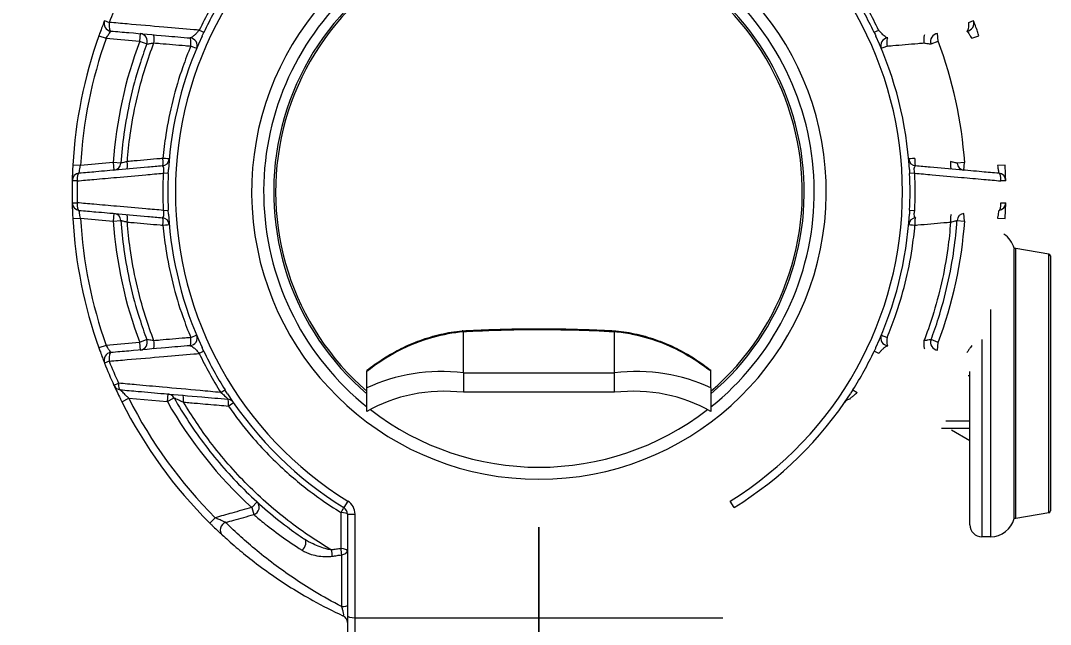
# Model space of a CAD drawing. Header units: millimetres. Extents: x -20146070 to 165023, y -3349561 to 35447.
# Drawn here: x 7028.4 to 7096.7, y -16956.2 to -16916.1 of the extents above; entities that cross this region are included whole.
import ezdxf
from ezdxf import colors
from ezdxf.entities.mleader import LeaderData, LeaderLine
from ezdxf.math import Vec2, Vec3

# ---------------------------------------------------------------- set-up
doc = ezdxf.new("R2010")
doc.units = ezdxf.units.MM
doc.header["$LTSCALE"] = 50
doc.linetypes.add('CONTINOUS', pattern=[0])
for name, color, linetype in [('ASPL- FM200-DEVICES', 8, 'Continuous'), ('M_FIREALAM-_E-', 10, 'Continuous'), ('M_NOVEC Cylinder', 1, 'Continuous')]:
    doc.layers.add(name, color=color, linetype=linetype)
doc.styles.add('RomanS', font='romans__.ttf', dxfattribs={"width": 0.75, "height": 40})

# ---------------------------------------------------------------- blocks, each defined once
blk = doc.blocks.new('180')
at = {"layer": 'ASPL- FM200-DEVICES', "color": 1, "lineweight": 5}
for p, q in [((-38660.78, -130241.51), (-38660.78, -130226.7)), ((-38660.78, -130226.7), (-38660.78, -130241.51)), ((-38638.84, -130226.7), (-38638.84, -130241.51)), ((-38637.92, -130241.73), (-38637.92, -130227.11)), ((-38660.78, -130241.51), (-38682.72, -130241.51)), ((-38660.78, -130252.32), (-38660.78, -130241.51)), ((-38638.84, -130241.51), (-38660.78, -130241.51)), ((-38660.78, -130241.51), (-38660.78, -130252.32)), ((-38638.84, -130241.51), (-38638.84, -130253.87)), ((-38637.92, -130253.87), (-38637.92, -130241.73)), ((-38714.68, -130251.18), (-38714.68, -130278.26)), ((-38713.63, -130251.18), (-38714.68, -130251.18)), ((-38713.63, -130274.7), (-38713.63, -130251.18)), ((-38712.2, -130252.6), (-38712.2, -130270.89)), ((-38622.16, -130253.44), (-38621.52, -130252.79)), ((-38721.8, -130284.66), (-38721.8, -130254.26)), ((-38721.61, -130254.04), (-38717.69, -130253.35)), ((-38721.61, -130254.04), (-38721.61, -130284.88)), ((-38717.69, -130253.35), (-38717.69, -130285.57)), ((-38717.69, -130253.35), (-38717.46, -130253.35)), ((-38717.46, -130253.35), (-38717.46, -130285.57)), ((-38637.92, -130253.87), (-38638.84, -130253.87)), ((-38626.52, -130254.66), (-38626.76, -130253.81)), ((-38684.07, -130254.65), (-38683.59, -130255.43)), ((-38637.97, -130255.43), (-38637.49, -130254.65)), ((-38627.14, -130255.33), (-38626.52, -130254.66)), ((-38709.98, -130263.91), (-38712.2, -130262.63)), ((-38712.2, -130264.07), (-38708.8, -130264.07)), ((-38712.2, -130264.97), (-38709.31, -130264.97)), ((-38681.3, -130268.93), (-38681.3, -130266.1)), ((-38640.25, -130266.1), (-38640.25, -130268.93)), ((-38616.44, -130267.29), (-38617.24, -130267.74)), ((-38616.52, -130268.2), (-38616.44, -130267.29)), ((-38611.83, -130267.69), (-38616.44, -130267.29)), ((-38611.01, -130267.28), (-38611.83, -130267.69)), ((-38698.24, -130268.7), (-38698.75, -130268.38)), ((-38681.3, -130268.93), (-38681.3, -130270.92)), ((-38669.78, -130268.4), (-38669.78, -130270.72)), ((-38669.74, -130268.4), (-38651.82, -130268.4)), ((-38651.77, -130270.72), (-38651.77, -130268.4)), ((-38640.25, -130268.93), (-38640.25, -130270.92)), ((-38622.81, -130268.38), (-38623.32, -130268.7)), ((-38712.2, -130270.36), (-38711.98, -130270.36)), ((-38610.08, -130269.23), (-38610.63, -130269.48)), ((-38651.77, -130270.72), (-38669.78, -130270.72)), ((-38669.78, -130270.72), (-38669.78, -130275.64)), ((-38651.77, -130270.72), (-38651.77, -130275.64)), ((-38609.51, -130272.11), (-38608.95, -130271.89)), ((-38708.33, -130273.44), (-38708.41, -130274.35)), ((-38701.31, -130273.03), (-38700.76, -130273.29)), ((-38620.79, -130273.29), (-38620.25, -130273.03)), ((-38613.14, -130274.35), (-38613.22, -130273.44)), ((-38613.14, -130274.35), (-38609.13, -130274)), ((-38609.13, -130274), (-38608.27, -130273.7)), ((-38708.41, -130274.35), (-38707.56, -130274.68)), ((-38614, -130274.68), (-38613.14, -130274.35)), ((-38721.61, -130284.88), (-38717.69, -130285.57)), ((-38717.69, -130285.57), (-38717.46, -130285.57)), ((-38710.65, -130288.89), (-38711.57, -130288.83)), ((-38711.57, -130288.83), (-38711.49, -130289.74)), ((-38609.99, -130288.83), (-38610.9, -130288.89)), ((-38610.07, -130289.74), (-38609.99, -130288.83)), ((-38606.07, -130289.17), (-38609.99, -130288.83)), ((-38715.48, -130289.17), (-38716.39, -130289.12)), ((-38705, -130290.13), (-38705.61, -130290.1)), ((-38615.95, -130290.1), (-38616.55, -130290.13)), ((-38605.16, -130289.12), (-38606.07, -130289.17)), ((-38715.87, -130291), (-38716.47, -130290.99)), ((-38605.09, -130290.99), (-38605.69, -130291)), ((-38716.47, -130293.64), (-38715.87, -130293.62)), ((-38605.69, -130293.62), (-38605.09, -130293.64)), ((-38711.49, -130294.89), (-38711.57, -130295.8)), ((-38705.61, -130294.53), (-38705, -130294.5)), ((-38616.55, -130294.5), (-38615.95, -130294.53)), ((-38609.99, -130295.8), (-38610.07, -130294.89)), ((-38716.39, -130295.51), (-38715.48, -130295.46)), ((-38711.57, -130295.8), (-38710.65, -130295.74)), ((-38610.9, -130295.74), (-38609.99, -130295.8)), ((-38609.99, -130295.8), (-38606.07, -130295.46)), ((-38606.07, -130295.46), (-38605.16, -130295.51)), ((-38712.42, -130310.63), (-38713.28, -130310.93)), ((-38707.56, -130309.95), (-38708.41, -130310.28)), ((-38708.41, -130310.28), (-38708.33, -130311.19)), ((-38613.14, -130310.28), (-38614, -130309.95)), ((-38613.22, -130311.19), (-38613.14, -130310.28)), ((-38609.13, -130310.63), (-38613.14, -130310.28)), ((-38608.27, -130310.93), (-38609.13, -130310.63)), ((-38700.76, -130311.34), (-38701.31, -130311.6)), ((-38620.25, -130311.6), (-38620.79, -130311.34)), ((-38712.05, -130312.52), (-38712.61, -130312.74)), ((-38608.95, -130312.74), (-38609.51, -130312.52))]:
    blk.add_line(p, q, dxfattribs=at)
for radius in [229.34, 229.02, 228.54]:
    blk.add_circle((-38660.78, -130292.31), radius, dxfattribs=at)
for centre, radius, start, end in [((-38637.01, -130240.92), 0.914, 180, 245.1794), ((-38714.68, -130254.03), 2.86, 90, 166.1135), ((-38713.63, -130252.6), 1.43, 0, 90), ((-38660.78, -130292.31), 55.71, 26.7, 45.1906), ((-38721.57, -130254.26), 0.229, 100, 180), ((-38637.01, -130253.87), 1.83, 180, 238.27), ((-38637.01, -130253.87), 0.914, 180, 238.27), ((-38660.78, -130292.31), 54.79, 26.7, 45.1906), ((-38660.78, -130292.31), 43.37, 121.73, 238.27), ((-38660.78, -130292.31), 44.28, 121.73, 147.0328), ((-38660.78, -130292.31), 43.37, 301.73, 58.27), ((-38660.78, -130292.31), 44.28, 32.9672, 58.27), ((-38660.78, -130292.31), 50.91, 29.4422, 47.7073), ((-38660.78, -130292.31), 34.28, 282.0247, 257.9753), ((-38660.78, -130292.31), 32.85, 52.2553, 127.7447), ((-38660.78, -130292.31), 32.85, 128.6599, 225.9208), ((-38660.78, -130292.31), 32.85, 314.0792, 51.3401), ((-38697.99, -130266.67), 0.914, 275, 325.4259), ((-38623.57, -130266.67), 0.914, 214.5741, 265), ((-38616.44, -130267.29), 0.914, 209.4422, 265), ((-38660.78, -130292.31), 44.28, 147.7717, 154.554), ((-38660.78, -130292.31), 31.65, 130.4192, 251.3187), ((-38660.78, -130292.31), 31.42, 130.7751, 255.0656), ((-38660.78, -130292.31), 31.42, 283.1366, 49.2249), ((-38660.78, -130292.31), 31.65, 285.8537, 49.5808), ((-38660.78, -130292.31), 44.28, 25.446, 32.2283), ((-38660.78, -130292.31), 44.88, 25.446, 32.2283), ((-38610.91, -130269.61), 0.914, 24.4789, 85), ((-38660.78, -130292.31), 55.11, 21.5076, 24.4789), ((-38660.78, -130292.31), 55.71, 21.5076, 24.4789), ((-38609.8, -130272.23), 0.914, 275, 21.5076), ((-38708.41, -130274.35), 0.914, 339.3409, 85), ((-38660.78, -130292.31), 44.28, 155.2153, 176.5534), ((-38702.47, -130274.87), 0.914, 337.2998, 85), ((-38660.78, -130292.31), 44.28, 3.4466, 24.7847), ((-38619.08, -130274.87), 0.914, 95, 202.7002), ((-38613.14, -130274.35), 0.914, 95, 200.6591), ((-38660.78, -130292.31), 54.79, 3.29, 19.5233), ((-38660.78, -130292.31), 55.71, 3.29, 19.5233), ((-38660.78, -130292.31), 50.91, 159.3409, 176.0724), ((-38660.78, -130292.31), 50.91, 3.9276, 20.6591), ((-38721.57, -130284.66), 0.229, 180, 260), ((-38714.68, -130284.89), 2.86, 193.8865, 236.5847), ((-38705.8, -130288.32), 0.914, 275, 354.9327), ((-38615.76, -130288.32), 0.914, 185.0673, 265), ((-38711.57, -130288.83), 0.914, 275, 356.0724), ((-38660.78, -130292.31), 44.88, 177.1699, 182.8301), ((-38660.78, -130292.31), 44.88, 357.1699, 2.8301), ((-38609.99, -130288.83), 0.914, 183.9276, 265), ((-38715.56, -130291.01), 0.914, 95, 178.6377), ((-38660.78, -130292.31), 44.28, 177.1699, 182.8301), ((-38660.78, -130292.31), 44.28, 357.1699, 2.8301), ((-38606, -130291.01), 0.914, 1.3623, 85), ((-38660.78, -130292.31), 55.11, 358.6377, 1.3623), ((-38660.78, -130292.31), 55.71, 358.6377, 1.3623), ((-38715.56, -130293.62), 0.914, 181.3623, 265), ((-38606, -130293.62), 0.914, 275, 358.6377), ((-38711.57, -130295.8), 0.914, 3.9276, 85), ((-38660.78, -130292.31), 44.28, 183.4466, 204.7847), ((-38660.78, -130292.31), 44.28, 335.2153, 356.5534), ((-38609.99, -130295.8), 0.914, 95, 176.0724), ((-38660.78, -130292.31), 50.91, 183.9276, 200.6591), ((-38705.8, -130296.31), 0.914, 5.0673, 85), ((-38615.76, -130296.31), 0.914, 95, 174.9327), ((-38660.78, -130292.31), 50.91, 339.3409, 356.0724), ((-38660.78, -130292.31), 54.79, 340.4767, 356.71), ((-38660.78, -130292.31), 55.71, 340.4767, 356.71), ((-38702.47, -130309.76), 0.914, 275, 22.7002), ((-38619.08, -130309.76), 0.914, 157.2998, 265), ((-38708.41, -130310.28), 0.914, 275, 20.6591), ((-38613.14, -130310.28), 0.914, 159.3409, 265), ((-38711.76, -130312.4), 0.914, 95, 201.5076), ((-38660.78, -130292.31), 44.88, 205.446, 212.2283), ((-38660.78, -130292.31), 44.28, 205.446, 212.2283), ((-38660.78, -130292.31), 44.28, 327.7717, 334.554), ((-38660.78, -130292.31), 44.88, 327.7717, 334.554), ((-38609.8, -130312.4), 0.914, 338.4924, 85), ((-38660.78, -130292.31), 55.11, 335.5211, 338.4924)]:
    blk.add_arc(centre, radius, start, end, dxfattribs=at)
for centre, major_axis, ratio, start_param, end_param in [((-38638.84, -130241.73), (0.914, 0), 0.237088, 0, 1.570796), ((-38637.01, -130242.95), (-0.914, 0), 0.120855, 4.9525, 6.283185), ((-38637.01, -130249.5), (-0.914, 0), 0.558658, 4.967973, 6.283185), ((-38637.01, -130249.5), (-0.914, 0), 0.275099, 0, 1.402869), ((-38637.01, -130249.5), (-0.131, 0.905), 0.210615, 0.962931, 1.81783), ((-38635.88, -130249.34), (-0.13, 0.905), 0.210979, 0.961696, 1.82156), ((-38632.3, -130250.12), (-0.511, -0.758), 0.599993, 4.331925, 6.283185), ((-38623.64, -130252.03), (0.62, 0.672), 0.946472, 4.183078, 6.283185), ((-38637.01, -130253.87), (-0.914, 0), 0.205116, 0, 1.399902), ((-38637.01, -130253.87), (-0.481, -0.778), 0.039724, 4.976816, 6.283185), ((-38626.52, -130254.66), (-0.615, -0.676), 0.950802, 4.17362, 6.283185), ((-38668.91, -130248.53), (16.46, 14.19), 0.855741, 3.426491, 4.034529), ((-38652.64, -130248.53), (16.46, -14.19), 0.855741, 5.390249, 5.998287), ((-38623.57, -130266.67), (-0.753, -0.519), 0.013723, 4.91427, 6.283185), ((-38623.57, -130266.67), (-0.08, -0.911), 0.164256, 4.830039, 6.283185), ((-38618.22, -130267.13), (-0.08, -0.911), 0.16447, 4.827555, 6.283185), ((-38668.91, -130248.53), (18.39, 15.85), 0.855741, 3.504183, 4.038993), ((-38668.91, -130248.66), (20.45, 0), 0.965926, 4.669897, 4.672192), ((-38652.64, -130248.66), (20.45, 0), 0.965926, 4.752586, 4.754881), ((-38652.64, -130248.53), (18.39, -15.85), 0.855741, 5.385785, 5.920595), ((-38610.91, -130269.61), (0.08, 0.911), 0.30205, 4.881503, 6.283185), ((-38609.8, -130272.23), (0.08, -0.911), 0.329482, 0, 1.668132), ((-38706.87, -130274.49), (0.08, 0.911), 0.178581, 4.661848, 6.283185), ((-38702.47, -130274.87), (0.08, 0.911), 0.178444, 4.663458, 6.283185), ((-38619.08, -130274.87), (-0.08, 0.911), 0.178444, 0, 1.619728), ((-38614.69, -130274.49), (-0.08, 0.911), 0.178581, 0, 1.621337), ((-38702.47, -130274.87), (0.843, -0.353), 0.007725, 0, 1.385066), ((-38619.08, -130274.87), (-0.843, -0.353), 0.007725, 4.898119, 6.283186), ((-38710.04, -130288.69), (0.08, -0.911), 0.171944, 0, 1.543141), ((-38705.8, -130288.32), (0.08, -0.911), 0.171834, 0, 1.541848), ((-38705.8, -130288.32), (0.911, -0.081), 0.00155, 6.283185, 7.678911), ((-38615.76, -130288.32), (-0.911, -0.081), 0.00155, 4.887459, 6.283185), ((-38615.76, -130288.32), (-0.08, -0.911), 0.171834, 4.741337, 6.283185), ((-38611.51, -130288.69), (-0.08, -0.911), 0.171944, 4.740044, 6.283185), ((-38715.56, -130291.01), (-0.08, 0.911), 0.340158, 0, 1.532886), ((-38606, -130291.01), (0.08, 0.911), 0.340158, 4.750299, 6.283185), ((-38715.56, -130293.62), (-0.08, -0.911), 0.340158, 4.750299, 6.283185), ((-38606, -130293.62), (0.08, -0.911), 0.340158, 0, 1.532886), ((-38710.04, -130295.93), (0.08, 0.911), 0.171944, 4.740044, 6.283185), ((-38705.8, -130296.31), (0.08, 0.911), 0.171834, 4.741337, 6.283185), ((-38705.8, -130296.31), (0.911, 0.081), 0.00155, 4.887459, 6.283185), ((-38615.76, -130296.31), (-0.911, 0.081), 0.00155, 6.283185, 7.678911), ((-38615.76, -130296.31), (-0.08, 0.911), 0.171834, 0, 1.541848), ((-38611.51, -130295.93), (-0.08, 0.911), 0.171944, 0, 1.543141), ((-38702.47, -130309.76), (0.08, -0.911), 0.178444, 0, 1.619728), ((-38702.47, -130309.76), (0.843, 0.353), 0.007725, 4.898119, 6.283186), ((-38619.08, -130309.76), (-0.843, 0.353), 0.007725, 0, 1.385066), ((-38619.08, -130309.76), (-0.08, -0.911), 0.178444, 4.663458, 6.283185), ((-38706.87, -130310.14), (0.08, -0.911), 0.178581, 0, 1.621337), ((-38614.69, -130310.14), (-0.08, -0.911), 0.178581, 4.661848, 6.283185), ((-38711.76, -130312.4), (-0.08, 0.911), 0.329482, 0, 1.668132), ((-38609.8, -130312.4), (0.08, 0.911), 0.329482, 4.615053, 6.283185)]:
    blk.add_ellipse(centre, major_axis=major_axis, ratio=ratio, start_param=start_param, end_param=end_param, dxfattribs=at)
for points, knots in [([(-38637.23, -130242.84), (-38637.25, -130242.77), (-38637.27, -130242.69), (-38637.33, -130242.49), (-38637.36, -130242.37), (-38637.42, -130242.12), (-38637.44, -130241.99), (-38637.45, -130241.81), (-38637.44, -130241.76), (-38637.41, -130241.75), (-38637.4, -130241.75), (-38637.39, -130241.75)], [0, 0, 0, 0, 0.0442614, 0.0442614, 0.1150797, 0.1150797, 0.2071434, 0.2071434, 0.3019298, 0.3019298, 0.3296732, 0.3296732, 0.3296732, 0.3296732]), ([(-38623.02, -130251.36), (-38623.4, -130251.01), (-38623.96, -130250.5), (-38625.75, -130248.98), (-38627.2, -130247.81), (-38628.87, -130246.65), (-38630.35, -130245.61), (-38632.02, -130244.56), (-38634.96, -130242.93), (-38636.16, -130242.32), (-38637.39, -130241.75)], [0.100319, 0.100319, 0.100319, 0.100319, 0.621284, 0.621284, 1.418475, 1.418475, 1.418475, 2.127713, 2.127713, 2.588683, 2.588683, 2.588683, 2.588683]), ([(-38637.24, -130249.01), (-38637.24, -130248.73), (-38637.24, -130248.45), (-38637.24, -130247.51), (-38637.24, -130246.84), (-38637.24, -130246.15), (-38637.23, -130245.46), (-38637.23, -130244.74), (-38637.23, -130243.63), (-38637.23, -130243.24), (-38637.23, -130242.84)], [0.1468067, 0.1468067, 0.1468067, 0.1468067, 0.2636455, 0.2636455, 0.5272911, 0.5272911, 0.5272911, 0.7909366, 0.7909366, 0.9326924, 0.9326924, 0.9326924, 0.9326924]), ([(-38637.23, -130242.84), (-38636.13, -130243.41), (-38635.05, -130244.01), (-38632.26, -130245.69), (-38630.62, -130246.81), (-38629.16, -130247.91), (-38627.52, -130249.14), (-38626.09, -130250.37), (-38624.33, -130251.97), (-38623.77, -130252.51), (-38623.4, -130252.88)], [-2.546419, -2.546419, -2.546419, -2.546419, -2.127713, -2.127713, -1.418475, -1.418475, -1.418475, -0.621284, -0.621284, -0.100319, -0.100319, -0.100319, -0.100319]), ([(-38636.11, -130248.85), (-38636.3, -130248.87), (-38636.5, -130248.9), (-38636.7, -130248.93), (-38636.88, -130248.96), (-38637.06, -130248.98), (-38637.24, -130249.01)], [0.1132328, 0.1132328, 0.1132328, 0.1132328, 0.1812535, 0.1812535, 0.1812535, 0.2435308, 0.2435308, 0.2435308, 0.2435308]), ([(-38632.53, -130249.55), (-38632.85, -130249.35), (-38633.22, -130249.19), (-38633.9, -130248.98), (-38634.21, -130248.91), (-38634.84, -130248.82), (-38635.16, -130248.8), (-38635.69, -130248.8), (-38635.9, -130248.82), (-38636.11, -130248.85)], [-0.4595938, -0.4595938, -0.4595938, -0.4595938, -0.3023379, -0.3023379, -0.1852862, -0.1852862, -0.0712639, -0.0712639, 0, 0, 0, 0]), ([(-38626.76, -130253.81), (-38627.04, -130253.56), (-38627.42, -130253.24), (-38628.48, -130252.39), (-38629.2, -130251.84), (-38630.76, -130250.71), (-38631.61, -130250.13), (-38632.53, -130249.55)], [0.09152, 0.09152, 0.09152, 0.09152, 0.505144, 0.505144, 1.010289, 1.010289, 1.471599, 1.471599, 1.471599, 1.471599]), ([(-38637.16, -130249.75), (-38636.98, -130249.73), (-38636.8, -130249.7), (-38636.62, -130249.68), (-38636.42, -130249.65), (-38636.23, -130249.62), (-38636.03, -130249.59)], [-0.2435308, -0.2435308, -0.2435308, -0.2435308, -0.1812535, -0.1812535, -0.1812535, -0.1132328, -0.1132328, -0.1132328, -0.1132328]), ([(-38637.16, -130254.06), (-38637.16, -130253.89), (-38637.16, -130253.72), (-38637.16, -130253.05), (-38637.16, -130252.55), (-38637.16, -130252.06), (-38637.16, -130251.65), (-38637.16, -130251.23), (-38637.16, -130250.46), (-38637.16, -130250.11), (-38637.16, -130249.75)], [0.1138295, 0.1138295, 0.1138295, 0.1138295, 0.1722234, 0.1722234, 0.3444468, 0.3444468, 0.3444468, 0.4884302, 0.4884302, 0.6138244, 0.6138244, 0.6138244, 0.6138244]), ([(-38636.03, -130249.59), (-38635.85, -130249.62), (-38635.68, -130249.65), (-38635.22, -130249.77), (-38634.94, -130249.86), (-38634.38, -130250.06), (-38634.1, -130250.18), (-38633.47, -130250.47), (-38633.12, -130250.67), (-38632.81, -130250.87)], [0, 0, 0, 0, 0.0712639, 0.0712639, 0.1852862, 0.1852862, 0.3023379, 0.3023379, 0.4595938, 0.4595938, 0.4595938, 0.4595938]), ([(-38636.03, -130249.59), (-38634.35, -130250.59), (-38632.72, -130251.68), (-38629.35, -130254.24), (-38627.63, -130255.74), (-38626.03, -130257.34), (-38624.44, -130258.94), (-38622.94, -130260.66), (-38620.41, -130263.99), (-38619.35, -130265.58), (-38618.38, -130267.23)], [-2.899582, -2.899582, -2.899582, -2.899582, -2.2532, -2.2532, -1.502133, -1.502133, -1.502133, -0.751067, -0.751067, -0.119027, -0.119027, -0.119027, -0.119027]), ([(-38617.24, -130267.74), (-38618.36, -130265.76), (-38619.62, -130263.85), (-38622.39, -130260.2), (-38623.92, -130258.46), (-38625.55, -130256.84), (-38627.17, -130255.23), (-38628.92, -130253.71), (-38631.44, -130251.83), (-38632.12, -130251.34), (-38632.81, -130250.87)], [0.007268, 0.007268, 0.007268, 0.007268, 0.751067, 0.751067, 1.502133, 1.502133, 1.502133, 2.2532, 2.2532, 2.526105, 2.526105, 2.526105, 2.526105]), ([(-38621.52, -130252.79), (-38621.62, -130252.69), (-38621.71, -130252.6), (-38622, -130252.32), (-38622.18, -130252.14), (-38622.47, -130251.87), (-38622.58, -130251.76), (-38622.77, -130251.58), (-38622.85, -130251.51), (-38622.96, -130251.41), (-38622.99, -130251.38), (-38623.02, -130251.36)], [0, 0, 0, 0, 0.0453057, 0.0453057, 0.131826, 0.131826, 0.1934642, 0.1934642, 0.2507099, 0.2507099, 0.2864885, 0.2864885, 0.2864885, 0.2864885]), ([(-38623.4, -130252.88), (-38623.73, -130252.97), (-38624.05, -130253.06), (-38625.17, -130253.37), (-38625.96, -130253.59), (-38626.76, -130253.81)], [0.1769403, 0.1769403, 0.1769403, 0.1769403, 0.2893577, 0.2893577, 0.564208, 0.564208, 0.564208, 0.564208]), ([(-38623.4, -130252.88), (-38623.38, -130252.88), (-38623.35, -130252.9), (-38623.26, -130252.93), (-38623.2, -130252.96), (-38623.04, -130253.03), (-38622.95, -130253.08), (-38622.71, -130253.18), (-38622.56, -130253.25), (-38622.32, -130253.36), (-38622.24, -130253.4), (-38622.16, -130253.44)], [-0.2864885, -0.2864885, -0.2864885, -0.2864885, -0.2507099, -0.2507099, -0.1934642, -0.1934642, -0.131826, -0.131826, -0.0453057, -0.0453057, 0, 0, 0, 0]), ([(-38623.72, -130266.76), (-38624.57, -130265.54), (-38625.48, -130264.35), (-38627.78, -130261.65), (-38629.22, -130260.18), (-38630.75, -130258.82), (-38632.03, -130257.68), (-38633.37, -130256.62), (-38635.55, -130255.08), (-38636.35, -130254.56), (-38637.16, -130254.06)], [0.186997, 0.186997, 0.186997, 0.186997, 0.684749, 0.684749, 1.369498, 1.369498, 1.369498, 1.940163, 1.940163, 2.258899, 2.258899, 2.258899, 2.258899]), ([(-38626.52, -130254.66), (-38625.73, -130254.44), (-38624.93, -130254.21), (-38623.48, -130253.81), (-38622.82, -130253.63), (-38622.16, -130253.44)], [-0.564208, -0.564208, -0.564208, -0.564208, -0.2893577, -0.2893577, -0.0612978, -0.0612978, -0.0612978, -0.0612978]), ([(-38697.91, -130267.58), (-38697.9, -130267.58), (-38697.89, -130267.58), (-38697.89, -130267.6), (-38697.9, -130267.62), (-38697.96, -130267.69), (-38698.01, -130267.75), (-38698.16, -130267.89), (-38698.26, -130267.97), (-38698.49, -130268.17), (-38698.62, -130268.27), (-38698.75, -130268.38)], [0, 0, 0, 0, 0.0309664, 0.0309664, 0.0805126, 0.0805126, 0.1449227, 0.1449227, 0.2173476, 0.2173476, 0.2967426, 0.2967426, 0.2967426, 0.2967426]), ([(-38618.38, -130267.23), (-38618.94, -130267.18), (-38619.49, -130267.13), (-38620.9, -130267.01), (-38621.76, -130266.93), (-38622.61, -130266.86), (-38622.98, -130266.83), (-38623.35, -130266.79), (-38623.72, -130266.76)], [0.100993, 0.100993, 0.100993, 0.100993, 0.2897145, 0.2897145, 0.5794289, 0.5794289, 0.5794289, 0.705031, 0.705031, 0.705031, 0.705031]), ([(-38622.81, -130268.38), (-38622.97, -130268.25), (-38623.13, -130268.11), (-38623.5, -130267.8), (-38623.66, -130267.64), (-38623.67, -130267.58), (-38623.66, -130267.58), (-38623.64, -130267.58)], [0, 0, 0, 0, 0.0994273, 0.0994273, 0.2585109, 0.2585109, 0.2961763, 0.2961763, 0.2961763, 0.2961763]), ([(-38610.83, -130268.7), (-38611.54, -130268.64), (-38612.25, -130268.57), (-38613.99, -130268.42), (-38615.02, -130268.33), (-38616.05, -130268.24), (-38617.54, -130268.11), (-38619.04, -130267.98), (-38621.58, -130267.76), (-38622.61, -130267.67), (-38623.64, -130267.58)], [-1.658767, -1.658767, -1.658767, -1.658767, -1.408748, -1.408748, -1.04907, -1.04907, -1.04907, -0.524535, -0.524535, -0.164528, -0.164528, -0.164528, -0.164528]), ([(-38617.24, -130267.74), (-38617.24, -130267.74), (-38617.25, -130267.74), (-38617.28, -130267.72), (-38617.31, -130267.71), (-38617.42, -130267.66), (-38617.5, -130267.62), (-38617.72, -130267.53), (-38617.85, -130267.47), (-38618.12, -130267.34), (-38618.25, -130267.29), (-38618.38, -130267.23)], [0, 0, 0, 0, 0.032687, 0.032687, 0.0849863, 0.0849863, 0.1529753, 0.1529753, 0.235611, 0.235611, 0.304269, 0.304269, 0.304269, 0.304269]), ([(-38611.83, -130267.69), (-38611.73, -130267.79), (-38611.63, -130267.89), (-38611.38, -130268.13), (-38611.24, -130268.28), (-38610.99, -130268.53), (-38610.89, -130268.63), (-38610.84, -130268.69), (-38610.83, -130268.7), (-38610.83, -130268.7)], [0, 0, 0, 0, 0.0683388, 0.0683388, 0.177681, 0.177681, 0.3002737, 0.3002737, 0.3442745, 0.3442745, 0.3442745, 0.3442745]), ([(-38610.08, -130269.23), (-38610.08, -130269.23), (-38610.08, -130269.22), (-38610.14, -130269.1), (-38610.23, -130268.9), (-38610.46, -130268.41), (-38610.59, -130268.13), (-38610.82, -130267.66), (-38610.92, -130267.47), (-38611.01, -130267.28)], [-0.3442745, -0.3442745, -0.3442745, -0.3442745, -0.3002737, -0.3002737, -0.177681, -0.177681, -0.0683388, -0.0683388, 0, 0, 0, 0]), ([(-38622.81, -130268.38), (-38621.99, -130268.45), (-38621.17, -130268.53), (-38618.85, -130268.74), (-38617.35, -130268.87), (-38615.85, -130269.01), (-38614.82, -130269.1), (-38613.79, -130269.2), (-38612.05, -130269.35), (-38611.34, -130269.42), (-38610.63, -130269.48)], [0.239884, 0.239884, 0.239884, 0.239884, 0.524535, 0.524535, 1.04907, 1.04907, 1.04907, 1.408748, 1.408748, 1.658767, 1.658767, 1.658767, 1.658767]), ([(-38669.79, -130275.65), (-38670.49, -130275.59), (-38671.2, -130275.48), (-38675.11, -130274.71), (-38678.04, -130273.31), (-38680.82, -130271.29), (-38681.06, -130271.11), (-38681.3, -130270.92)], [3.89335, 3.89335, 3.89335, 3.89335, 4.105762, 4.105762, 5.097343, 5.097343, 5.194231, 5.194231, 5.194231, 5.194231]), ([(-38669.94, -130275.74), (-38670.81, -130275.65), (-38671.67, -130275.51), (-38673.34, -130275.13), (-38674.15, -130274.88), (-38675.72, -130274.31), (-38676.48, -130273.98), (-38677.95, -130273.25), (-38678.66, -130272.85), (-38680.02, -130271.98), (-38680.67, -130271.52), (-38681.3, -130271.02)], [3.892663, 3.892663, 3.892663, 3.892663, 4.146339, 4.146339, 4.400014, 4.400014, 4.65369, 4.65369, 4.907366, 4.907366, 5.161041, 5.161041, 5.161041, 5.161041]), ([(-38640.25, -130270.92), (-38642.57, -130272.74), (-38645.22, -130274.16), (-38649.33, -130275.31), (-38650.54, -130275.54), (-38651.77, -130275.65)], [1.003147, 1.003147, 1.003147, 1.003147, 1.935062, 1.935062, 2.304027, 2.304027, 2.304027, 2.304027]), ([(-38640.25, -130271.02), (-38640.88, -130271.52), (-38641.54, -130271.98), (-38642.9, -130272.85), (-38643.61, -130273.25), (-38645.08, -130273.98), (-38645.84, -130274.31), (-38647.41, -130274.88), (-38648.22, -130275.13), (-38649.89, -130275.51), (-38650.74, -130275.65), (-38651.62, -130275.74)], [1.036336, 1.036336, 1.036336, 1.036336, 1.290012, 1.290012, 1.543687, 1.543687, 1.797363, 1.797363, 2.051038, 2.051038, 2.304714, 2.304714, 2.304714, 2.304714]), ([(-38609.51, -130272.11), (-38610.22, -130272.17), (-38610.93, -130272.23), (-38613.1, -130272.42), (-38614.56, -130272.54), (-38616.03, -130272.67), (-38617.23, -130272.77), (-38618.42, -130272.87), (-38619.83, -130272.99), (-38620.04, -130273.01), (-38620.25, -130273.03)], [0.267552, 0.267552, 0.267552, 0.267552, 0.518511, 0.518511, 1.037022, 1.037022, 1.037022, 1.4601, 1.4601, 1.534316, 1.534316, 1.534316, 1.534316]), ([(-38608.27, -130273.7), (-38608.33, -130273.53), (-38608.39, -130273.37), (-38608.54, -130272.96), (-38608.63, -130272.73), (-38608.77, -130272.36), (-38608.82, -130272.21), (-38608.9, -130272.02), (-38608.92, -130271.96), (-38608.95, -130271.9), (-38608.95, -130271.89), (-38608.95, -130271.89)], [-0.3235332, -0.3235332, -0.3235332, -0.3235332, -0.2663757, -0.2663757, -0.1769803, -0.1769803, -0.0996246, -0.0996246, -0.0383171, -0.0383171, 0, 0, 0, 0]), ([(-38712.42, -130274), (-38712.37, -130273.92), (-38712.31, -130273.84), (-38712.18, -130273.63), (-38712.1, -130273.51), (-38711.96, -130273.3), (-38711.9, -130273.22), (-38711.85, -130273.15), (-38711.84, -130273.14), (-38711.84, -130273.14)], [0, 0, 0, 0, 0.0603418, 0.0603418, 0.1568886, 0.1568886, 0.2607759, 0.2607759, 0.3237095, 0.3237095, 0.3237095, 0.3237095]), ([(-38701.31, -130273.03), (-38701.35, -130273.09), (-38701.4, -130273.14), (-38701.53, -130273.29), (-38701.61, -130273.37), (-38701.79, -130273.55), (-38701.89, -130273.65), (-38702.08, -130273.81), (-38702.18, -130273.88), (-38702.31, -130273.95), (-38702.36, -130273.97), (-38702.39, -130273.96)], [0, 0, 0, 0, 0.0428831, 0.0428831, 0.111496, 0.111496, 0.1975348, 0.1975348, 0.2989951, 0.2989951, 0.374051, 0.374051, 0.374051, 0.374051]), ([(-38700.98, -130273.75), (-38700.96, -130273.71), (-38700.94, -130273.67), (-38700.87, -130273.52), (-38700.82, -130273.4), (-38700.76, -130273.29)], [-0.05826173, -0.05826173, -0.05826173, -0.05826173, -0.04288306, -0.04288306, 0, 0, 0, 0]), ([(-38619.16, -130273.96), (-38619.18, -130273.96), (-38619.21, -130273.96), (-38619.28, -130273.94), (-38619.33, -130273.91), (-38619.45, -130273.83), (-38619.52, -130273.77), (-38619.69, -130273.63), (-38619.8, -130273.52), (-38620.03, -130273.29), (-38620.14, -130273.16), (-38620.25, -130273.03)], [0, 0, 0, 0, 0.0426595, 0.0426595, 0.1109146, 0.1109146, 0.1792577, 0.1792577, 0.2765346, 0.2765346, 0.3740542, 0.3740542, 0.3740542, 0.3740542]), ([(-38619.16, -130273.96), (-38618.19, -130273.88), (-38617.21, -130273.79), (-38616.24, -130273.71), (-38614.77, -130273.58), (-38613.31, -130273.45), (-38611.14, -130273.26), (-38610.43, -130273.2), (-38609.72, -130273.14)], [-1.382385, -1.382385, -1.382385, -1.382385, -1.037022, -1.037022, -1.037022, -0.518511, -0.518511, -0.267552, -0.267552, -0.267552, -0.267552]), ([(-38609.72, -130273.14), (-38609.72, -130273.14), (-38609.72, -130273.14), (-38609.7, -130273.17), (-38609.68, -130273.2), (-38609.61, -130273.29), (-38609.56, -130273.36), (-38609.44, -130273.54), (-38609.36, -130273.65), (-38609.24, -130273.85), (-38609.18, -130273.92), (-38609.13, -130274)], [0, 0, 0, 0, 0.0383171, 0.0383171, 0.0996246, 0.0996246, 0.1769803, 0.1769803, 0.2663757, 0.2663757, 0.3235332, 0.3235332, 0.3235332, 0.3235332]), ([(-38707.56, -130274.68), (-38707.87, -130275.52), (-38708.17, -130276.37), (-38708.86, -130278.56), (-38709.23, -130279.92), (-38709.54, -130281.29), (-38709.85, -130282.66), (-38710.1, -130284.04), (-38710.46, -130286.58), (-38710.58, -130287.74), (-38710.65, -130288.89)], [0.16541, 0.16541, 0.16541, 0.16541, 0.459235, 0.459235, 0.918469, 0.918469, 0.918469, 1.377704, 1.377704, 1.756213, 1.756213, 1.756213, 1.756213]), ([(-38709.88, -130288.71), (-38709.81, -130287.65), (-38709.7, -130286.59), (-38709.36, -130284.17), (-38709.11, -130282.8), (-38708.81, -130281.46), (-38708.5, -130280.11), (-38708.14, -130278.77), (-38707.42, -130276.47), (-38707.08, -130275.5), (-38706.71, -130274.55)], [-1.729987, -1.729987, -1.729987, -1.729987, -1.377704, -1.377704, -0.918469, -0.918469, -0.918469, -0.459235, -0.459235, -0.119098, -0.119098, -0.119098, -0.119098]), ([(-38707.56, -130274.68), (-38707.56, -130274.68), (-38707.55, -130274.68), (-38707.52, -130274.67), (-38707.49, -130274.67), (-38707.38, -130274.65), (-38707.29, -130274.64), (-38707.08, -130274.61), (-38706.94, -130274.58), (-38706.77, -130274.56), (-38706.74, -130274.55), (-38706.71, -130274.55)], [0, 0, 0, 0, 0.0379266, 0.0379266, 0.0986093, 0.0986093, 0.1762011, 0.1762011, 0.266035, 0.266035, 0.2847592, 0.2847592, 0.2847592, 0.2847592]), ([(-38702.31, -130274.93), (-38702.66, -130275.75), (-38702.98, -130276.58), (-38703.73, -130278.74), (-38704.14, -130280.07), (-38704.47, -130281.42), (-38704.81, -130282.77), (-38705.09, -130284.14), (-38705.44, -130286.45), (-38705.55, -130287.39), (-38705.64, -130288.34)], [0.16834, 0.16834, 0.16834, 0.16834, 0.465212, 0.465212, 0.930425, 0.930425, 0.930425, 1.395637, 1.395637, 1.711749, 1.711749, 1.711749, 1.711749]), ([(-38619.24, -130274.93), (-38619.02, -130274.91), (-38618.8, -130274.89), (-38618.07, -130274.83), (-38617.57, -130274.79), (-38617.07, -130274.74), (-38616.57, -130274.7), (-38616.07, -130274.66), (-38615.33, -130274.59), (-38615.09, -130274.57), (-38614.84, -130274.55)], [0.0943605, 0.0943605, 0.0943605, 0.0943605, 0.1701418, 0.1701418, 0.3402837, 0.3402837, 0.3402837, 0.5104255, 0.5104255, 0.5930385, 0.5930385, 0.5930385, 0.5930385]), ([(-38615.92, -130288.34), (-38616, -130287.39), (-38616.12, -130286.45), (-38616.47, -130284.14), (-38616.75, -130282.77), (-38617.08, -130281.42), (-38617.42, -130280.07), (-38617.82, -130278.74), (-38618.58, -130276.58), (-38618.9, -130275.75), (-38619.24, -130274.93)], [0.1491, 0.1491, 0.1491, 0.1491, 0.465212, 0.465212, 0.930425, 0.930425, 0.930425, 1.395637, 1.395637, 1.692509, 1.692509, 1.692509, 1.692509]), ([(-38614.84, -130274.55), (-38614.78, -130274.56), (-38614.71, -130274.57), (-38614.54, -130274.6), (-38614.44, -130274.61), (-38614.25, -130274.64), (-38614.16, -130274.65), (-38614.03, -130274.67), (-38614, -130274.68), (-38614, -130274.68)], [0, 0, 0, 0, 0.0422195, 0.0422195, 0.1097706, 0.1097706, 0.1949552, 0.1949552, 0.2847125, 0.2847125, 0.2847125, 0.2847125]), ([(-38614.84, -130274.55), (-38614.48, -130275.5), (-38614.14, -130276.47), (-38613.41, -130278.77), (-38613.05, -130280.11), (-38612.75, -130281.46), (-38612.44, -130282.8), (-38612.2, -130284.17), (-38611.86, -130286.59), (-38611.75, -130287.65), (-38611.67, -130288.71)], [-1.71784, -1.71784, -1.71784, -1.71784, -1.377704, -1.377704, -0.918469, -0.918469, -0.918469, -0.459235, -0.459235, -0.106952, -0.106952, -0.106952, -0.106952]), ([(-38610.9, -130288.89), (-38610.98, -130287.74), (-38611.1, -130286.58), (-38611.45, -130284.04), (-38611.71, -130282.66), (-38612.01, -130281.29), (-38612.32, -130279.92), (-38612.69, -130278.56), (-38613.39, -130276.37), (-38613.68, -130275.52), (-38614, -130274.68)], [0.080726, 0.080726, 0.080726, 0.080726, 0.459235, 0.459235, 0.918469, 0.918469, 0.918469, 1.377704, 1.377704, 1.671528, 1.671528, 1.671528, 1.671528]), ([(-38651.62, -130275.74), (-38652.82, -130275.8), (-38654.03, -130275.85), (-38656.47, -130275.93), (-38657.7, -130275.96), (-38660.16, -130275.99), (-38661.39, -130275.99), (-38663.85, -130275.96), (-38665.08, -130275.93), (-38667.52, -130275.85), (-38668.74, -130275.8), (-38669.94, -130275.74)], [1.663619, 1.663619, 1.663619, 1.663619, 2.066426, 2.066426, 2.469233, 2.469233, 2.87204, 2.87204, 3.274847, 3.274847, 3.677654, 3.677654, 3.677654, 3.677654]), ([(-38651.77, -130275.64), (-38652.77, -130275.7), (-38653.77, -130275.74), (-38656.77, -130275.85), (-38658.78, -130275.89), (-38661.78, -130275.89), (-38662.78, -130275.88), (-38665.38, -130275.83), (-38666.98, -130275.78), (-38668.97, -130275.68), (-38669.38, -130275.66), (-38669.78, -130275.64)], [1.664151, 1.664151, 1.664151, 1.664151, 2.002977, 2.002977, 2.670637, 2.670637, 3.004466, 3.004466, 3.538593, 3.538593, 3.677122, 3.677122, 3.677122, 3.677122]), ([(-38709.88, -130288.71), (-38709.94, -130288.72), (-38710, -130288.73), (-38710.15, -130288.77), (-38710.24, -130288.79), (-38710.41, -130288.83), (-38710.49, -130288.85), (-38710.62, -130288.88), (-38710.65, -130288.89), (-38710.65, -130288.89)], [0, 0, 0, 0, 0.0402327, 0.0402327, 0.1046051, 0.1046051, 0.1867265, 0.1867265, 0.2837028, 0.2837028, 0.2837028, 0.2837028]), ([(-38705.64, -130288.34), (-38705.75, -130288.34), (-38705.86, -130288.35), (-38706.49, -130288.41), (-38707.01, -130288.45), (-38707.53, -130288.5), (-38708.05, -130288.55), (-38708.57, -130288.59), (-38709.35, -130288.66), (-38709.62, -130288.68), (-38709.88, -130288.71)], [0.1394348, 0.1394348, 0.1394348, 0.1394348, 0.1766783, 0.1766783, 0.3533565, 0.3533565, 0.3533565, 0.5300348, 0.5300348, 0.6204397, 0.6204397, 0.6204397, 0.6204397]), ([(-38611.67, -130288.71), (-38611.94, -130288.68), (-38612.2, -130288.66), (-38612.99, -130288.59), (-38613.51, -130288.55), (-38614.03, -130288.5), (-38614.55, -130288.45), (-38615.07, -130288.41), (-38615.7, -130288.35), (-38615.81, -130288.34), (-38615.92, -130288.34)], [0.0862734, 0.0862734, 0.0862734, 0.0862734, 0.1766783, 0.1766783, 0.3533565, 0.3533565, 0.3533565, 0.5300348, 0.5300348, 0.5672783, 0.5672783, 0.5672783, 0.5672783]), ([(-38610.9, -130288.89), (-38610.9, -130288.89), (-38610.91, -130288.89), (-38610.94, -130288.88), (-38610.97, -130288.87), (-38611.07, -130288.85), (-38611.15, -130288.83), (-38611.37, -130288.78), (-38611.52, -130288.74), (-38611.67, -130288.71)], [0, 0, 0, 0, 0.0388634, 0.0388634, 0.1010449, 0.1010449, 0.1808752, 0.1808752, 0.2837169, 0.2837169, 0.2837169, 0.2837169]), ([(-38716.39, -130289.12), (-38716.4, -130289.25), (-38716.41, -130289.39), (-38716.43, -130289.79), (-38716.44, -130290.05), (-38716.46, -130290.47), (-38716.46, -130290.63), (-38716.47, -130290.85), (-38716.47, -130290.92), (-38716.47, -130290.98), (-38716.47, -130290.99), (-38716.47, -130290.99)], [-0.3189558, -0.3189558, -0.3189558, -0.3189558, -0.2743975, -0.2743975, -0.1831447, -0.1831447, -0.1028191, -0.1028191, -0.0395458, -0.0395458, 0, 0, 0, 0]), ([(-38715.64, -130290.1), (-38715.64, -130290.1), (-38715.63, -130290.1), (-38715.63, -130290.06), (-38715.63, -130290.03), (-38715.61, -130289.92), (-38715.6, -130289.84), (-38715.57, -130289.64), (-38715.54, -130289.51), (-38715.51, -130289.31), (-38715.49, -130289.24), (-38715.48, -130289.17)], [0, 0, 0, 0, 0.0395458, 0.0395458, 0.1028191, 0.1028191, 0.1831447, 0.1831447, 0.2743975, 0.2743975, 0.3189558, 0.3189558, 0.3189558, 0.3189558]), ([(-38705.72, -130289.23), (-38705.7, -130289.23), (-38705.68, -130289.24), (-38705.63, -130289.26), (-38705.61, -130289.3), (-38705.57, -130289.41), (-38705.56, -130289.5), (-38705.56, -130289.75), (-38705.58, -130289.92), (-38705.61, -130290.1)], [0, 0, 0, 0, 0.0426791, 0.0426791, 0.1109657, 0.1109657, 0.1984709, 0.1984709, 0.3136183, 0.3136183, 0.3136183, 0.3136183]), ([(-38616.58, -130289.65), (-38616.57, -130289.7), (-38616.57, -130289.75), (-38616.56, -130289.9), (-38616.56, -130290.02), (-38616.55, -130290.13)], [-0.05436788, -0.05436788, -0.05436788, -0.05436788, -0.03785598, -0.03785598, 0, 0, 0, 0]), ([(-38615.95, -130290.1), (-38615.96, -130290.04), (-38615.97, -130289.98), (-38615.99, -130289.84), (-38615.99, -130289.75), (-38616, -130289.57), (-38615.99, -130289.48), (-38615.96, -130289.33), (-38615.94, -130289.28), (-38615.88, -130289.24), (-38615.86, -130289.23), (-38615.84, -130289.23)], [0, 0, 0, 0, 0.037856, 0.037856, 0.0984256, 0.0984256, 0.177166, 0.177166, 0.2646733, 0.2646733, 0.314067, 0.314067, 0.314067, 0.314067]), ([(-38615.95, -130290.1), (-38615.26, -130290.16), (-38614.56, -130290.22), (-38612.71, -130290.39), (-38611.54, -130290.49), (-38610.38, -130290.59), (-38609.48, -130290.67), (-38608.58, -130290.75), (-38607.02, -130290.89), (-38606.35, -130290.95), (-38605.69, -130291)], [0.167549, 0.167549, 0.167549, 0.167549, 0.414323, 0.414323, 0.828645, 0.828645, 0.828645, 1.147681, 1.147681, 1.38493, 1.38493, 1.38493, 1.38493]), ([(-38605.92, -130290.1), (-38606.59, -130290.04), (-38607.25, -130289.98), (-38608.82, -130289.85), (-38609.71, -130289.77), (-38610.61, -130289.69), (-38611.77, -130289.59), (-38612.94, -130289.49), (-38614.68, -130289.33), (-38615.26, -130289.28), (-38615.84, -130289.23)], [-1.38493, -1.38493, -1.38493, -1.38493, -1.147681, -1.147681, -0.828645, -0.828645, -0.828645, -0.414323, -0.414323, -0.20831, -0.20831, -0.20831, -0.20831]), ([(-38606.07, -130289.17), (-38606.05, -130289.27), (-38606.03, -130289.38), (-38605.99, -130289.63), (-38605.97, -130289.78), (-38605.94, -130289.99), (-38605.93, -130290.06), (-38605.92, -130290.1), (-38605.92, -130290.1), (-38605.92, -130290.1)], [0, 0, 0, 0, 0.0686599, 0.0686599, 0.1785156, 0.1785156, 0.2838394, 0.2838394, 0.3190647, 0.3190647, 0.3190647, 0.3190647]), ([(-38605.09, -130290.99), (-38605.09, -130290.99), (-38605.09, -130290.98), (-38605.09, -130290.91), (-38605.09, -130290.77), (-38605.1, -130290.34), (-38605.12, -130290.05), (-38605.14, -130289.54), (-38605.15, -130289.33), (-38605.16, -130289.12)], [-0.3190647, -0.3190647, -0.3190647, -0.3190647, -0.2838394, -0.2838394, -0.1785156, -0.1785156, -0.0686599, -0.0686599, 0, 0, 0, 0]), ([(-38716.47, -130293.64), (-38716.47, -130293.64), (-38716.47, -130293.65), (-38716.47, -130293.72), (-38716.46, -130293.86), (-38716.45, -130294.29), (-38716.44, -130294.58), (-38716.42, -130295.09), (-38716.41, -130295.3), (-38716.39, -130295.51)], [-0.3190647, -0.3190647, -0.3190647, -0.3190647, -0.2838394, -0.2838394, -0.1785156, -0.1785156, -0.0686599, -0.0686599, 0, 0, 0, 0]), ([(-38705.61, -130294.53), (-38706.3, -130294.47), (-38706.99, -130294.41), (-38708.85, -130294.24), (-38710.01, -130294.14), (-38711.18, -130294.04), (-38712.08, -130293.96), (-38712.97, -130293.88), (-38714.54, -130293.74), (-38715.2, -130293.68), (-38715.87, -130293.62)], [0.167549, 0.167549, 0.167549, 0.167549, 0.414323, 0.414323, 0.828645, 0.828645, 0.828645, 1.147681, 1.147681, 1.38493, 1.38493, 1.38493, 1.38493]), ([(-38605.69, -130293.62), (-38606.35, -130293.68), (-38607.02, -130293.74), (-38608.58, -130293.88), (-38609.48, -130293.96), (-38610.38, -130294.04), (-38611.54, -130294.14), (-38612.71, -130294.24), (-38614.56, -130294.41), (-38615.26, -130294.47), (-38615.95, -130294.53)], [0.272361, 0.272361, 0.272361, 0.272361, 0.50961, 0.50961, 0.828645, 0.828645, 0.828645, 1.242968, 1.242968, 1.489742, 1.489742, 1.489742, 1.489742]), ([(-38605.16, -130295.51), (-38605.15, -130295.38), (-38605.15, -130295.24), (-38605.13, -130294.84), (-38605.12, -130294.58), (-38605.1, -130294.16), (-38605.1, -130294), (-38605.09, -130293.78), (-38605.09, -130293.71), (-38605.09, -130293.65), (-38605.09, -130293.64), (-38605.09, -130293.64)], [-0.3189558, -0.3189558, -0.3189558, -0.3189558, -0.2743975, -0.2743975, -0.1831447, -0.1831447, -0.1028191, -0.1028191, -0.0395458, -0.0395458, 0, 0, 0, 0]), ([(-38715.48, -130295.46), (-38715.5, -130295.35), (-38715.52, -130295.25), (-38715.57, -130294.99), (-38715.59, -130294.85), (-38715.62, -130294.64), (-38715.63, -130294.57), (-38715.64, -130294.53), (-38715.64, -130294.53), (-38715.64, -130294.53)], [0, 0, 0, 0, 0.0686599, 0.0686599, 0.1785156, 0.1785156, 0.2838394, 0.2838394, 0.3190647, 0.3190647, 0.3190647, 0.3190647]), ([(-38715.64, -130294.53), (-38714.97, -130294.59), (-38714.3, -130294.64), (-38712.74, -130294.78), (-38711.84, -130294.86), (-38710.95, -130294.94), (-38709.78, -130295.04), (-38708.62, -130295.14), (-38706.87, -130295.29), (-38706.3, -130295.34), (-38705.72, -130295.4)], [-1.38493, -1.38493, -1.38493, -1.38493, -1.147681, -1.147681, -0.828645, -0.828645, -0.828645, -0.414323, -0.414323, -0.20831, -0.20831, -0.20831, -0.20831]), ([(-38705.61, -130294.53), (-38705.6, -130294.59), (-38705.59, -130294.65), (-38705.57, -130294.79), (-38705.56, -130294.88), (-38705.56, -130295.06), (-38705.56, -130295.15), (-38705.59, -130295.3), (-38705.62, -130295.35), (-38705.67, -130295.39), (-38705.69, -130295.4), (-38705.72, -130295.4)], [0, 0, 0, 0, 0.037856, 0.037856, 0.0984256, 0.0984256, 0.177166, 0.177166, 0.2646733, 0.2646733, 0.314067, 0.314067, 0.314067, 0.314067]), ([(-38704.98, -130294.98), (-38704.98, -130294.93), (-38704.98, -130294.88), (-38704.99, -130294.72), (-38705, -130294.61), (-38705, -130294.5)], [-0.05436788, -0.05436788, -0.05436788, -0.05436788, -0.03785598, -0.03785598, 0, 0, 0, 0]), ([(-38615.84, -130295.4), (-38615.86, -130295.4), (-38615.88, -130295.39), (-38615.92, -130295.36), (-38615.95, -130295.33), (-38615.98, -130295.22), (-38615.99, -130295.13), (-38616, -130294.88), (-38615.98, -130294.7), (-38615.95, -130294.53)], [0, 0, 0, 0, 0.0426791, 0.0426791, 0.1109657, 0.1109657, 0.1984709, 0.1984709, 0.3136183, 0.3136183, 0.3136183, 0.3136183]), ([(-38615.84, -130295.4), (-38615.26, -130295.34), (-38614.68, -130295.29), (-38612.94, -130295.14), (-38611.77, -130295.04), (-38610.61, -130294.94), (-38609.71, -130294.86), (-38608.82, -130294.78), (-38607.25, -130294.64), (-38606.59, -130294.59), (-38605.92, -130294.53)], [-1.448981, -1.448981, -1.448981, -1.448981, -1.242968, -1.242968, -0.828645, -0.828645, -0.828645, -0.50961, -0.50961, -0.272361, -0.272361, -0.272361, -0.272361]), ([(-38605.92, -130294.53), (-38605.92, -130294.53), (-38605.92, -130294.53), (-38605.93, -130294.56), (-38605.93, -130294.6), (-38605.94, -130294.71), (-38605.96, -130294.79), (-38605.99, -130294.99), (-38606.01, -130295.12), (-38606.05, -130295.32), (-38606.06, -130295.39), (-38606.07, -130295.46)], [0, 0, 0, 0, 0.0395458, 0.0395458, 0.1028191, 0.1028191, 0.1831447, 0.1831447, 0.2743975, 0.2743975, 0.3189558, 0.3189558, 0.3189558, 0.3189558]), ([(-38710.65, -130295.74), (-38710.65, -130295.74), (-38710.65, -130295.74), (-38710.62, -130295.75), (-38710.59, -130295.75), (-38710.48, -130295.78), (-38710.4, -130295.8), (-38710.19, -130295.85), (-38710.04, -130295.89), (-38709.88, -130295.92)], [0, 0, 0, 0, 0.0388634, 0.0388634, 0.1010449, 0.1010449, 0.1808752, 0.1808752, 0.2837169, 0.2837169, 0.2837169, 0.2837169]), ([(-38615.92, -130296.29), (-38615.81, -130296.28), (-38615.7, -130296.27), (-38615.07, -130296.22), (-38614.55, -130296.17), (-38614.03, -130296.13), (-38613.51, -130296.08), (-38612.99, -130296.04), (-38612.2, -130295.97), (-38611.94, -130295.95), (-38611.67, -130295.92)], [0.1394348, 0.1394348, 0.1394348, 0.1394348, 0.1766783, 0.1766783, 0.3533565, 0.3533565, 0.3533565, 0.5300348, 0.5300348, 0.6204397, 0.6204397, 0.6204397, 0.6204397]), ([(-38611.67, -130295.92), (-38611.75, -130296.98), (-38611.86, -130298.04), (-38612.2, -130300.46), (-38612.44, -130301.82), (-38612.75, -130303.17), (-38613.05, -130304.52), (-38613.41, -130305.86), (-38614.14, -130308.16), (-38614.48, -130309.12), (-38614.84, -130310.08)], [-1.729987, -1.729987, -1.729987, -1.729987, -1.377704, -1.377704, -0.918469, -0.918469, -0.918469, -0.459235, -0.459235, -0.119098, -0.119098, -0.119098, -0.119098]), ([(-38614, -130309.95), (-38613.68, -130309.11), (-38613.39, -130308.26), (-38612.69, -130306.06), (-38612.32, -130304.71), (-38612.01, -130303.34), (-38611.71, -130301.97), (-38611.45, -130300.59), (-38611.1, -130298.05), (-38610.98, -130296.89), (-38610.9, -130295.74)], [0.16541, 0.16541, 0.16541, 0.16541, 0.459235, 0.459235, 0.918469, 0.918469, 0.918469, 1.377704, 1.377704, 1.756213, 1.756213, 1.756213, 1.756213]), ([(-38611.67, -130295.92), (-38611.61, -130295.91), (-38611.55, -130295.89), (-38611.4, -130295.86), (-38611.32, -130295.84), (-38611.14, -130295.8), (-38611.06, -130295.78), (-38610.94, -130295.75), (-38610.9, -130295.74), (-38610.9, -130295.74)], [0, 0, 0, 0, 0.0402327, 0.0402327, 0.1046051, 0.1046051, 0.1867265, 0.1867265, 0.2837028, 0.2837028, 0.2837028, 0.2837028]), ([(-38619.24, -130309.7), (-38618.9, -130308.88), (-38618.58, -130308.05), (-38617.82, -130305.89), (-38617.42, -130304.56), (-38617.08, -130303.21), (-38616.75, -130301.86), (-38616.47, -130300.49), (-38616.12, -130298.18), (-38616, -130297.24), (-38615.92, -130296.29)], [0.16834, 0.16834, 0.16834, 0.16834, 0.465212, 0.465212, 0.930425, 0.930425, 0.930425, 1.395637, 1.395637, 1.711749, 1.711749, 1.711749, 1.711749]), ([(-38702.31, -130309.7), (-38702.54, -130309.72), (-38702.76, -130309.74), (-38703.48, -130309.8), (-38703.98, -130309.84), (-38704.48, -130309.89), (-38704.98, -130309.93), (-38705.48, -130309.97), (-38706.23, -130310.04), (-38706.47, -130310.06), (-38706.71, -130310.08)], [0.0943605, 0.0943605, 0.0943605, 0.0943605, 0.1701418, 0.1701418, 0.3402837, 0.3402837, 0.3402837, 0.5104255, 0.5104255, 0.5930385, 0.5930385, 0.5930385, 0.5930385]), ([(-38614.84, -130310.08), (-38615.09, -130310.06), (-38615.33, -130310.04), (-38616.07, -130309.97), (-38616.57, -130309.93), (-38617.07, -130309.89), (-38617.57, -130309.84), (-38618.07, -130309.8), (-38618.8, -130309.74), (-38619.02, -130309.72), (-38619.24, -130309.7)], [0.0875288, 0.0875288, 0.0875288, 0.0875288, 0.1701418, 0.1701418, 0.3402837, 0.3402837, 0.3402837, 0.5104255, 0.5104255, 0.5862068, 0.5862068, 0.5862068, 0.5862068]), ([(-38713.28, -130310.93), (-38713.22, -130311.1), (-38713.17, -130311.26), (-38713.02, -130311.67), (-38712.93, -130311.9), (-38712.79, -130312.27), (-38712.73, -130312.42), (-38712.66, -130312.61), (-38712.63, -130312.67), (-38712.61, -130312.73), (-38712.61, -130312.74), (-38712.61, -130312.74)], [-0.3235332, -0.3235332, -0.3235332, -0.3235332, -0.2663757, -0.2663757, -0.1769803, -0.1769803, -0.0996246, -0.0996246, -0.0383171, -0.0383171, 0, 0, 0, 0]), ([(-38711.84, -130311.49), (-38711.84, -130311.49), (-38711.84, -130311.49), (-38711.86, -130311.46), (-38711.88, -130311.43), (-38711.95, -130311.34), (-38711.99, -130311.27), (-38712.12, -130311.09), (-38712.19, -130310.98), (-38712.32, -130310.78), (-38712.37, -130310.7), (-38712.42, -130310.63)], [0, 0, 0, 0, 0.0383171, 0.0383171, 0.0996246, 0.0996246, 0.1769803, 0.1769803, 0.2663757, 0.2663757, 0.3235332, 0.3235332, 0.3235332, 0.3235332]), ([(-38706.71, -130310.08), (-38706.78, -130310.07), (-38706.85, -130310.06), (-38707.02, -130310.03), (-38707.11, -130310.02), (-38707.31, -130309.99), (-38707.4, -130309.98), (-38707.52, -130309.96), (-38707.56, -130309.95), (-38707.56, -130309.95)], [0, 0, 0, 0, 0.0422195, 0.0422195, 0.1097706, 0.1097706, 0.1949552, 0.1949552, 0.2847125, 0.2847125, 0.2847125, 0.2847125]), ([(-38702.39, -130310.67), (-38702.37, -130310.66), (-38702.35, -130310.67), (-38702.28, -130310.69), (-38702.22, -130310.72), (-38702.11, -130310.8), (-38702.04, -130310.85), (-38701.87, -130311), (-38701.76, -130311.11), (-38701.53, -130311.34), (-38701.41, -130311.47), (-38701.31, -130311.6)], [0, 0, 0, 0, 0.0426595, 0.0426595, 0.1109146, 0.1109146, 0.1792577, 0.1792577, 0.2765346, 0.2765346, 0.3740542, 0.3740542, 0.3740542, 0.3740542]), ([(-38620.58, -130310.88), (-38620.59, -130310.92), (-38620.61, -130310.96), (-38620.68, -130311.11), (-38620.74, -130311.23), (-38620.79, -130311.34)], [-0.05826173, -0.05826173, -0.05826173, -0.05826173, -0.04288306, -0.04288306, 0, 0, 0, 0]), ([(-38620.25, -130311.6), (-38620.2, -130311.54), (-38620.15, -130311.49), (-38620.02, -130311.34), (-38619.94, -130311.25), (-38619.76, -130311.07), (-38619.67, -130310.98), (-38619.47, -130310.82), (-38619.38, -130310.75), (-38619.25, -130310.68), (-38619.2, -130310.66), (-38619.16, -130310.67)], [0, 0, 0, 0, 0.0428831, 0.0428831, 0.111496, 0.111496, 0.1975348, 0.1975348, 0.2989951, 0.2989951, 0.374051, 0.374051, 0.374051, 0.374051]), ([(-38609.72, -130311.49), (-38610.43, -130311.43), (-38611.14, -130311.37), (-38613.31, -130311.18), (-38614.77, -130311.05), (-38616.24, -130310.92), (-38617.21, -130310.84), (-38618.19, -130310.75), (-38619.16, -130310.67)], [-1.806493, -1.806493, -1.806493, -1.806493, -1.555533, -1.555533, -1.037022, -1.037022, -1.037022, -0.69166, -0.69166, -0.69166, -0.69166]), ([(-38614, -130309.95), (-38614, -130309.95), (-38614, -130309.95), (-38614.04, -130309.96), (-38614.07, -130309.96), (-38614.18, -130309.98), (-38614.26, -130309.99), (-38614.48, -130310.02), (-38614.61, -130310.04), (-38614.78, -130310.07), (-38614.81, -130310.08), (-38614.84, -130310.08)], [0, 0, 0, 0, 0.0379266, 0.0379266, 0.0986093, 0.0986093, 0.1762011, 0.1762011, 0.266035, 0.266035, 0.2847592, 0.2847592, 0.2847592, 0.2847592]), ([(-38609.13, -130310.63), (-38609.19, -130310.71), (-38609.24, -130310.79), (-38609.38, -130311), (-38609.46, -130311.12), (-38609.6, -130311.33), (-38609.66, -130311.41), (-38609.71, -130311.48), (-38609.72, -130311.49), (-38609.72, -130311.49)], [0, 0, 0, 0, 0.0603418, 0.0603418, 0.1568886, 0.1568886, 0.2607759, 0.2607759, 0.3237095, 0.3237095, 0.3237095, 0.3237095]), ([(-38608.95, -130312.74), (-38608.95, -130312.74), (-38608.94, -130312.71), (-38608.88, -130312.56), (-38608.81, -130312.39), (-38608.65, -130311.96), (-38608.56, -130311.71), (-38608.4, -130311.28), (-38608.33, -130311.1), (-38608.27, -130310.93)], [-0.3237095, -0.3237095, -0.3237095, -0.3237095, -0.2607759, -0.2607759, -0.1568886, -0.1568886, -0.0603418, -0.0603418, 0, 0, 0, 0]), ([(-38620.25, -130311.6), (-38620.04, -130311.62), (-38619.83, -130311.63), (-38618.42, -130311.75), (-38617.23, -130311.86), (-38616.03, -130311.96), (-38614.56, -130312.08), (-38613.1, -130312.21), (-38610.93, -130312.4), (-38610.22, -130312.46), (-38609.51, -130312.52)], [0.539728, 0.539728, 0.539728, 0.539728, 0.613944, 0.613944, 1.037022, 1.037022, 1.037022, 1.555533, 1.555533, 1.806493, 1.806493, 1.806493, 1.806493])]:
    blk.add_open_spline(points, degree=3, knots=knots, dxfattribs=at)
for points in [[(-38698.24, -130268.7), (-38698.13, -130268.54), (-38698.03, -130268.38), (-38697.93, -130268.22)], [(-38623.63, -130268.22), (-38623.53, -130268.38), (-38623.42, -130268.54), (-38623.32, -130268.7)], [(-38681.3, -130270.92), (-38681.3, -130270.99), (-38681.3, -130271.02), (-38681.3, -130271.02)], [(-38640.25, -130271.02), (-38640.25, -130271.02), (-38640.25, -130270.99), (-38640.25, -130270.92)], [(-38620.79, -130273.29), (-38620.72, -130273.44), (-38620.65, -130273.6), (-38620.58, -130273.75)], [(-38669.79, -130275.65), (-38669.84, -130275.71), (-38669.89, -130275.74), (-38669.94, -130275.74)], [(-38669.78, -130275.64), (-38669.78, -130275.65), (-38669.78, -130275.65), (-38669.79, -130275.65)], [(-38651.77, -130275.65), (-38651.77, -130275.65), (-38651.77, -130275.65), (-38651.77, -130275.64)], [(-38651.77, -130275.65), (-38651.72, -130275.71), (-38651.67, -130275.74), (-38651.62, -130275.74)], [(-38705, -130290.13), (-38705, -130289.97), (-38704.99, -130289.81), (-38704.98, -130289.65)], [(-38616.55, -130294.5), (-38616.56, -130294.66), (-38616.57, -130294.82), (-38616.58, -130294.98)], [(-38700.76, -130311.34), (-38700.84, -130311.18), (-38700.91, -130311.03), (-38700.98, -130310.88)]]:
    blk.add_open_spline(points, degree=3, dxfattribs=at)
blk = doc.blocks.new('SMOKE')
at = {"color": 7, "linetype": 'CONTINOUS'}
ml = blk.add_multileader_mtext('Standard', dxfattribs=at)
ml.set_content('{\\fArial|b0|i0|c0|p34;S}', color=7, style='RomanS')
ml.set_leader_properties(color=10)
ml.build(insert=Vec2(0, 0))
ml.multileader.update_dxf_attribs({"dogleg_length": 3.341, "arrow_head_size": 171.113, "scale": 50})
ctx = ml.context
ctx.base_point, ctx.scale, ctx.char_height, ctx.arrow_head_size, ctx.landing_gap_size, ctx.plane_origin = Vec3(10040458.851, 1663039.052), 50, 256.66875, 171.113, 171.113, Vec3(10036247.199, 1658323.42)
notes = []
notes.append((ctx, [(0, (0, 0, 0), (0, 0), (1, 0), 1, [])]))
ctx.mtext.insert, ctx.mtext.flow_direction = Vec3(10040629.963, 1663169.575), 5
for ctx, leaders in notes:
    for number, flags, end, landing, length, lines in leaders:
        leader = LeaderData()
        leader.index, (leader.has_last_leader_line, leader.has_dogleg_vector, leader.attachment_direction) = number, flags
        leader.last_leader_point, leader.dogleg_vector, leader.dogleg_length = Vec3(end), Vec3(landing), length
        for number, points, colour, breaks in lines:
            line = LeaderLine()
            line.index, line.vertices, line.color, line.breaks = number, Vec3.list(points), colors.encode_raw_color(colour), breaks
            leader.lines.append(line)
        ctx.leaders.append(leader)

msp = doc.modelspace()

# ---------------------------------------------------------------- block references
at = {"layer": 'M_FIREALAM-_E-', "xscale": 1.28, "yscale": 1.28, "zscale": 1.28}
for p in [(-12842896.257, -2136319.15), (-12837356.485, -2137100.4), (-12842882.165, -2139119.15), (-12837356.485, -2141062.9), (-12844197.579, -2141531.65), (-12841946.362, -2141531.65)]:
    msp.add_blockref('SMOKE', p, dxfattribs=at)
at = {"layer": 'M_NOVEC Cylinder', "lineweight": -3, "xscale": 0.5556846926846102, "yscale": 0.5556846926846102, "zscale": 0.5556846926846102, "rotation": 180}
msp.add_blockref('180', (-14420.415, -89328.926), dxfattribs=at)

doc.saveas('drawing.dxf')
